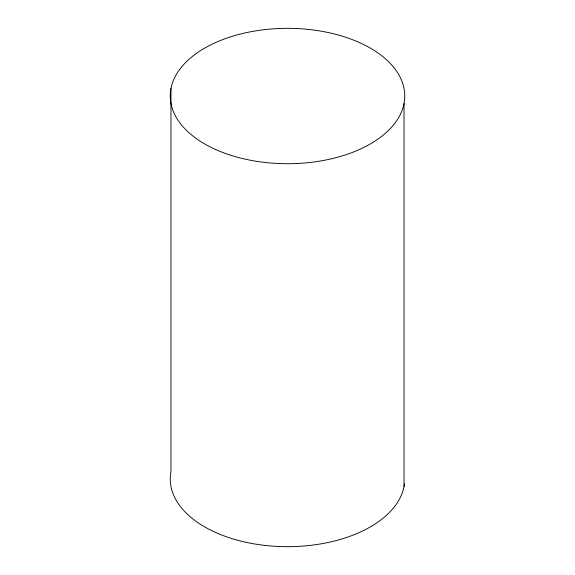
<?xml version="1.0" encoding="UTF-8"?>
<svg xmlns="http://www.w3.org/2000/svg" width="575" height="575" viewBox="0 0 575 575"><rect width="100%" height="100%" fill="white"/><g stroke="black" fill="none" stroke-linecap="round" stroke-linejoin="round"><path stroke-width="0.86" d="M404.031 103.536A117.25 67.692 0 0 1 217.975 150.535A117.25 67.692 0 0 1 240.501 34.011A117.25 67.692 0 0 1 404.031 103.536L404.031 486.479M170.969 88.521L170.969 471.464A117.25 67.692 0 0 0 276.769 546.387A117.25 67.692 0 0 0 404.448 483.855"/></g></svg>
